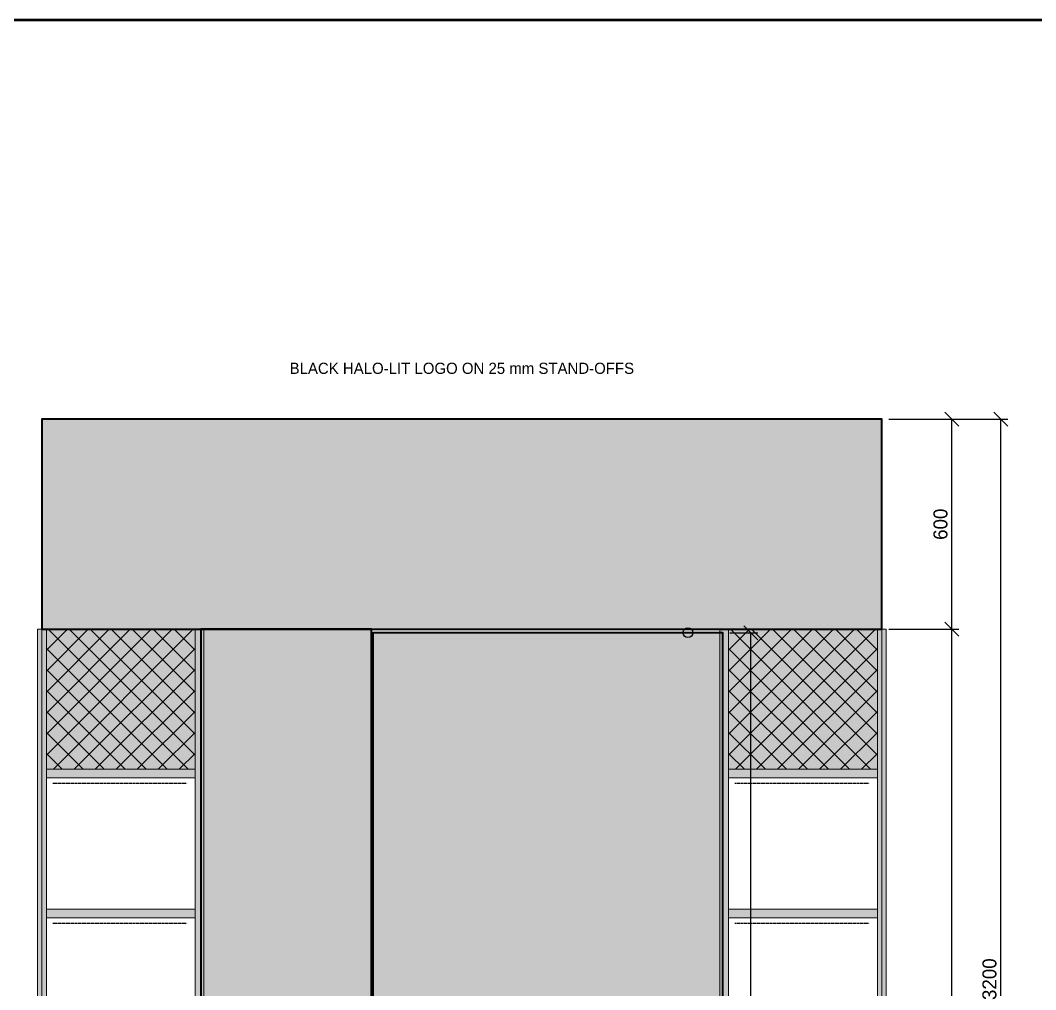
# Model space of a CAD drawing. Header units: millimetres. Extents: x 200 to 8200, y 200 to 5740.
# Drawn here: x 2238 to 5140, y 2970 to 5740 of the extents above; entities that cross this region are included whole.
import ezdxf
from ezdxf.enums import TextEntityAlignment as Align

# ---------------------------------------------------------------- set-up
doc = ezdxf.new("R2010")
doc.units = ezdxf.units.MM
doc.header["$LTSCALE"] = 10
doc.linetypes.add('DOT', pattern=[0.508, 0, -0.508])
for name, color, linetype in [('A-DIMS', 4, 'Continuous'), ('A-FURN', 7, 'Continuous'), ('A-LOGO', 7, 'Continuous'), ('A-MESH', 7, 'Continuous'), ('A-SHEET', 7, 'Continuous'), ('A-STOREFRONT', 7, 'Continuous'), ('A-TEXT', 7, 'Continuous'), ('A-WALL', 8, 'Continuous'), ('E-LED', 7, 'Continuous')]:
    doc.layers.add(name, color=color, linetype=linetype)
doc.dimstyles.new('BF20', dxfattribs={"dimtxt": 40, "dimasz": 30, "dimexe": 20, "dimexo": 20, "dimgap": 12, "dimtad": 1, "dimdec": 0, "dimtsz": 20, "dimcen": 2.5, "dimazin": 3, "dimtfac": 1, "dimtmove": 0, "dimatfit": 3})

msp = doc.modelspace()

# ---------------------------------------------------------------- hatches: boundary and pattern name
at = {"layer": 'A-FURN'}
for points in [[(2287.5, 1400), (2312.5, 1400), (2312.5, 4000), (2287.5, 4000)], [(2737.5, 1400), (2762.5, 1400), (2762.5, 4000), (2737.5, 4000)], [(4237.5, 1400), (4262.5, 1400), (4262.5, 4000), (4237.5, 4000)], [(4687.5, 1400), (4712.5, 1400), (4712.5, 4000), (4687.5, 4000)], [(2312.5, 3575), (2737.5, 3575), (2737.5, 3600), (2312.5, 3600)], [(4262.5, 3575), (4687.5, 3575), (4687.5, 3600), (4262.5, 3600)], [(2312.5, 3175), (2737.5, 3175), (2737.5, 3200), (2312.5, 3200)], [(4262.5, 3175), (4687.5, 3175), (4687.5, 3200), (4262.5, 3200)]]:
    msp.add_hatch(color=8, dxfattribs=at).paths.add_polyline_path(points)
at = {"layer": 'A-LOGO'}
h = msp.add_hatch(color=7, dxfattribs=at)
h.paths.add_polyline_path([(3491.2, 4525.2), (3490.4, 4524.9), (3489.6, 4524.5), (3488.7, 4524.1), (3487.8, 4523.7), (3486.9, 4523.2), (3486.1, 4522.8), (3485.3, 4522.3), (3484.7, 4521.9), (3483.5, 4521), (3482.3, 4520), (3481.1, 4518.9), (3480, 4517.8), (3479, 4516.8), (3478.3, 4515.8), (3477.8, 4515), (3477.6, 4514.5), (3478, 4514.3), (3479.2, 4514.2), (3481.2, 4514.1), (3483.8, 4514), (3487.2, 4513.9), (3491.1, 4513.9), (3495.7, 4513.8), (3500.9, 4513.8), (3507.5, 4513.8), (3512.8, 4513.8), (3516.8, 4513.9), (3519.8, 4514), (3521.9, 4514.1), (3523.2, 4514.3), (3523.9, 4514.5), (3524.1, 4514.8), (3524, 4515.1), (3523.8, 4515.5), (3523.4, 4516), (3522.8, 4516.7), (3522.2, 4517.4), (3521.5, 4518.1), (3520.6, 4518.9), (3519.8, 4519.7), (3518.6, 4520.8), (3517.5, 4521.7), (3516.4, 4522.5), (3515.4, 4523.2), (3514.3, 4523.7), (3513.3, 4524.2), (3512.1, 4524.7), (3510.9, 4525.1), (3508.6, 4525.7), (3506.1, 4526.1), (3503.4, 4526.4), (3500.8, 4526.5), (3498.1, 4526.4), (3495.6, 4526.2), (3493.3, 4525.8), (3491.2, 4525.2)])
h.paths.add_polyline_path([(3464.5, 4506.6), (3463.7, 4506.2), (3463.1, 4505.5), (3462.6, 4504.8), (3462.1, 4503.9), (3461.9, 4503), (3461.8, 4502.1), (3461.8, 4501.2), (3462, 4500.4), (3462.3, 4499.8), (3462.7, 4498.8), (3463.4, 4497.4), (3464.2, 4495.7), (3465.1, 4493.7), (3466.1, 4491.6), (3467.3, 4489.3), (3468.4, 4486.9), (3469.6, 4484.5), (3470.6, 4482.2), (3471.6, 4480.2), (3472.4, 4478.3), (3473.1, 4476.8), (3473.7, 4475.6), (3474, 4474.7), (3474.1, 4474.4), (3474.1, 4474.2), (3474.2, 4474), (3474.4, 4473.7), (3474.5, 4473.4), (3474.7, 4473.2), (3475, 4472.8), (3475.2, 4472.5), (3475.5, 4472.2), (3476.1, 4471.8), (3476.8, 4471.5), (3478, 4471.2), (3479.9, 4471), (3482.7, 4470.9), (3486.8, 4470.9), (3492.3, 4470.8), (3499.4, 4470.8), (3504.8, 4470.8), (3509.5, 4470.9), (3513.5, 4470.9), (3516.8, 4471), (3519.5, 4471.1), (3521.5, 4471.3), (3522.9, 4471.4), (3523.7, 4471.6), (3524.1, 4471.9), (3524.5, 4472.2), (3525, 4472.7), (3525.4, 4473.2), (3525.8, 4473.8), (3526.2, 4474.5), (3526.6, 4475.2), (3527, 4476), (3527.4, 4477), (3528, 4478.3), (3528.7, 4479.8), (3529.6, 4481.6), (3530.6, 4483.6), (3531.6, 4485.7), (3532.7, 4487.9), (3533.7, 4490.1), (3535.6, 4493.8), (3537, 4496.9), (3537.9, 4499.3), (3538.5, 4501.3), (3538.8, 4502.9), (3538.7, 4504.1), (3538.2, 4505.2), (3537.5, 4506.1), (3537, 4506.5), (3536, 4506.9), (3534.4, 4507.1), (3531.6, 4507.3), (3527.2, 4507.4), (3521, 4507.4), (3512.4, 4507.4), (3501.1, 4507.4), (3492.9, 4507.4), (3485.8, 4507.4), (3479.6, 4507.3), (3474.5, 4507.2), (3470.4, 4507.1), (3467.4, 4507), (3465.4, 4506.8), (3464.5, 4506.6)])
h.paths.add_polyline_path([(3481.4, 4462.4), (3479.5, 4460.9), (3478.2, 4459), (3477.3, 4457), (3477, 4454.8), (3477.2, 4452.6), (3477.9, 4450.6), (3479.2, 4448.8), (3480.9, 4447.5), (3483.2, 4447.1), (3487.7, 4446.7), (3493.6, 4446.6), (3500.2, 4446.5), (3506.8, 4446.6), (3512.7, 4446.8), (3517.2, 4447.1), (3519.5, 4447.6), (3521.2, 4448.8), (3522.4, 4450.5), (3523.1, 4452.4), (3523.4, 4454.4), (3523.1, 4456.6), (3522.4, 4458.7), (3521.2, 4460.6), (3519.5, 4462.3), (3518.8, 4462.8), (3518, 4463.1), (3517, 4463.4), (3515.4, 4463.6), (3513.2, 4463.7), (3510.1, 4463.8), (3506, 4463.8), (3500.6, 4463.8), (3495.4, 4463.8), (3491.3, 4463.7), (3488.2, 4463.7), (3485.9, 4463.6), (3484.3, 4463.4), (3483.1, 4463.2), (3482.1, 4462.8), (3481.4, 4462.4)])
h.paths.add_polyline_path([(3483.6, 4438.7), (3475.1, 4437.3), (3466.9, 4435.5), (3459, 4433.3), (3451.4, 4430.7), (3444, 4427.7), (3436.9, 4424.3), (3429.8, 4420.3), (3422.9, 4415.9), (3414.1, 4409.5), (3406, 4402.4), (3398.5, 4394.7), (3391.6, 4386.5), (3385.5, 4377.8), (3380.1, 4368.5), (3375.5, 4358.9), (3371.6, 4348.8), (3370.4, 4345.1), (3369.5, 4342.4), (3369.2, 4340.5), (3369.5, 4339.4), (3370.6, 4338.7), (3372.5, 4338.5), (3375.4, 4338.5), (3379.4, 4338.6), (3389.7, 4338.7), (3391.8, 4344.4), (3396.6, 4355.7), (3402.5, 4366.3), (3409.5, 4376), (3417.5, 4384.9), (3426.4, 4393), (3436.3, 4400.1), (3447, 4406.2), (3458.6, 4411.3), (3459.9, 4411.8), (3461.1, 4412.2), (3462.3, 4412.7), (3463.5, 4413.1), (3464.5, 4413.4), (3465.5, 4413.7), (3466.2, 4413.9), (3466.8, 4414.1), (3469, 4414.5), (3468.4, 4410.5), (3467.4, 4405.9), (3465.9, 4400.7), (3463.9, 4395.1), (3461.5, 4389.3), (3458.8, 4383.5), (3455.9, 4377.9), (3452.8, 4372.7), (3449.7, 4367.9), (3444, 4360.7), (3437.6, 4353.8), (3430.7, 4347.4), (3423.3, 4341.5), (3415.5, 4336.2), (3407.3, 4331.5), (3398.9, 4327.5), (3390.3, 4324.3), (3388.7, 4323.8), (3386.9, 4323.3), (3384.9, 4322.8), (3382.8, 4322.3), (3380.5, 4321.8), (3378.3, 4321.3), (3376.1, 4320.9), (3374.1, 4320.5), (3364.6, 4318.9), (3364.2, 4309.6), (3364.1, 4307.7), (3364.1, 4305.9), (3364.1, 4304.3), (3364.1, 4302.8), (3364.1, 4301.6), (3364.1, 4300.6), (3364.1, 4300), (3364.2, 4299.7), (3364.5, 4299.5), (3365, 4299.4), (3365.9, 4299.1), (3367, 4298.9), (3368.4, 4298.6), (3369.9, 4298.3), (3371.6, 4298), (3373.4, 4297.7), (3382.2, 4295.8), (3390.9, 4293.3), (3399.2, 4290.1), (3407.4, 4286.3), (3415.2, 4281.8), (3422.7, 4276.6), (3429.9, 4270.9), (3436.8, 4264.4), (3441.3, 4259.7), (3445.5, 4254.9), (3449.3, 4249.9), (3452.7, 4244.8), (3455.9, 4239.5), (3458.7, 4234.1), (3461.2, 4228.4), (3463.4, 4222.5), (3464.8, 4218.4), (3465.9, 4214.5), (3466.9, 4210.7), (3467.7, 4207.3), (3468.2, 4204.5), (3468.4, 4202.3), (3468.3, 4200.8), (3467.9, 4200.3), (3466.9, 4200.5), (3465.3, 4201), (3463.1, 4201.7), (3460.6, 4202.7), (3457.9, 4203.8), (3455, 4204.9), (3452.2, 4206.2), (3449.6, 4207.4), (3445.1, 4209.6), (3441, 4211.9), (3437.1, 4214.2), (3433.4, 4216.7), (3429.8, 4219.5), (3426.2, 4222.5), (3422.5, 4225.8), (3418.8, 4229.5), (3414.1, 4234.4), (3409.9, 4239.3), (3406, 4244.3), (3402.6, 4249.5), (3399.4, 4254.8), (3396.6, 4260.4), (3394, 4266.3), (3391.7, 4272.6), (3389.5, 4279), (3385.5, 4279.4), (3384.5, 4279.5), (3383.4, 4279.6), (3382.1, 4279.6), (3380.7, 4279.6), (3379.3, 4279.6), (3377.8, 4279.6), (3376.3, 4279.5), (3374.9, 4279.4), (3373.1, 4279.3), (3371.6, 4279.2), (3370.5, 4279), (3369.7, 4278.9), (3369.1, 4278.7), (3368.8, 4278.5), (3368.7, 4278.2), (3368.7, 4277.9), (3368.8, 4277.6), (3369, 4277.1), (3369.1, 4276.5), (3369.3, 4275.7), (3369.5, 4274.9), (3369.7, 4274), (3370, 4273.1), (3370.2, 4272.2), (3371.3, 4268.2), (3372.8, 4263.8), (3374.6, 4259.2), (3376.6, 4254.3), (3378.8, 4249.6), (3381.1, 4245), (3383.4, 4240.7), (3385.7, 4236.9), (3393.3, 4226.3), (3402, 4216.5), (3411.7, 4207.5), (3422.2, 4199.5), (3433.4, 4192.5), (3445.3, 4186.5), (3457.8, 4181.8), (3470.6, 4178.2), (3474.2, 4177.5), (3477.7, 4176.9), (3481.1, 4176.4), (3484.1, 4176), (3486.7, 4175.8), (3488.8, 4175.7), (3490.2, 4175.9), (3490.9, 4176.2), (3491.1, 4177.6), (3491.2, 4180.4), (3491.1, 4184.4), (3490.8, 4189.1), (3490.5, 4194.1), (3490, 4199.1), (3489.5, 4203.7), (3488.9, 4207.6), (3486.9, 4217.2), (3484.2, 4226.6), (3480.7, 4236), (3476.6, 4245), (3471.9, 4253.8), (3466.7, 4262.1), (3460.9, 4269.9), (3454.6, 4277.1), (3452.4, 4279.4), (3449.8, 4281.8), (3447.1, 4284.3), (3444.1, 4286.8), (3440.9, 4289.3), (3437.7, 4291.8), (3434.4, 4294.2), (3431.1, 4296.5), (3428.9, 4297.9), (3426.1, 4299.5), (3422.9, 4301.3), (3419.5, 4303.1), (3416.2, 4304.8), (3413.1, 4306.3), (3410.4, 4307.6), (3408.2, 4308.4), (3407.8, 4308.6), (3407.5, 4308.7), (3407.3, 4308.9), (3407.3, 4309), (3407.4, 4309.1), (3407.6, 4309.3), (3408, 4309.5), (3408.6, 4309.7), (3415.3, 4312.7), (3421.7, 4316), (3427.8, 4319.6), (3433.7, 4323.4), (3439.4, 4327.5), (3444.9, 4332), (3450.3, 4336.9), (3455.6, 4342.2), (3463.6, 4351.3), (3470.6, 4361.1), (3476.7, 4371.4), (3481.7, 4382.3), (3485.7, 4393.6), (3488.6, 4405.3), (3490.5, 4417.4), (3491.2, 4429.7), (3491.4, 4438.8), (3488.6, 4438.9), (3487.9, 4438.9), (3487.3, 4438.9), (3486.6, 4438.9), (3485.9, 4438.8), (3485.3, 4438.8), (3484.7, 4438.8), (3484.1, 4438.7), (3483.6, 4438.7)])
h.paths.add_polyline_path([(3508.9, 4438), (3508.7, 4436.7), (3508.6, 4434.2), (3508.7, 4430.8), (3508.9, 4427), (3509.2, 4422.8), (3509.5, 4418.7), (3510, 4414.9), (3510.4, 4411.7), (3514, 4395.7), (3519.3, 4380.6), (3526.3, 4366.4), (3534.9, 4353.2), (3545, 4341.2), (3556.5, 4330.4), (3569.4, 4321), (3583.5, 4313), (3585, 4312.3), (3586.4, 4311.5), (3587.7, 4310.9), (3588.7, 4310.3), (3589.6, 4309.7), (3590.2, 4309.3), (3590.5, 4309), (3590.6, 4308.8), (3590.4, 4308.7), (3590, 4308.5), (3589.6, 4308.3), (3589, 4308), (3588.4, 4307.7), (3587.7, 4307.4), (3586.9, 4307.1), (3586.1, 4306.7), (3583.6, 4305.6), (3580.6, 4304.1), (3577.4, 4302.3), (3573.9, 4300.4), (3570.5, 4298.3), (3567.1, 4296.2), (3563.9, 4294.1), (3561.1, 4292.1), (3556.5, 4288.5), (3551.8, 4284.4), (3547.3, 4280), (3542.8, 4275.3), (3538.5, 4270.4), (3534.5, 4265.4), (3530.8, 4260.2), (3527.4, 4255.1), (3523, 4247.3), (3519.1, 4238.9), (3515.7, 4230), (3512.9, 4220.9), (3510.7, 4211.6), (3509.1, 4202.4), (3508.2, 4193.2), (3508.1, 4184.4), (3508.3, 4176), (3513.4, 4176.1), (3517.8, 4176.4), (3522.7, 4177), (3528, 4178), (3533.5, 4179.4), (3539.1, 4181), (3544.7, 4182.8), (3550.2, 4184.9), (3555.5, 4187.2), (3561.1, 4190), (3566.5, 4192.9), (3571.6, 4195.9), (3576.6, 4199.2), (3581.4, 4202.7), (3586, 4206.4), (3590.5, 4210.4), (3595, 4214.7), (3600.5, 4220.4), (3605.4, 4226), (3609.8, 4231.6), (3613.8, 4237.3), (3617.3, 4243.1), (3620.5, 4249.1), (3623.4, 4255.5), (3626, 4262.3), (3627.3, 4265.9), (3628.4, 4269.1), (3629.3, 4271.9), (3629.9, 4274.2), (3630.3, 4276.1), (3630.5, 4277.6), (3630.5, 4278.6), (3630.3, 4279.1), (3629.2, 4279.4), (3627, 4279.7), (3623.9, 4279.8), (3620.5, 4279.9), (3617, 4279.9), (3613.9, 4279.8), (3611.5, 4279.7), (3610.4, 4279.4), (3610.2, 4279.2), (3609.9, 4278.7), (3609.6, 4278.1), (3609.2, 4277.3), (3608.8, 4276.3), (3608.4, 4275.2), (3608, 4274.1), (3607.6, 4272.9), (3603.7, 4262.8), (3598.7, 4253.1), (3592.6, 4243.8), (3585.6, 4235.1), (3577.8, 4227), (3569.3, 4219.7), (3560.1, 4213.2), (3550.4, 4207.8), (3547.5, 4206.4), (3544.3, 4205), (3541, 4203.7), (3537.9, 4202.5), (3535, 4201.5), (3532.6, 4200.7), (3531, 4200.3), (3530.2, 4200.4), (3530.1, 4201.1), (3530.3, 4202.6), (3530.6, 4204.9), (3531.1, 4207.6), (3531.8, 4210.6), (3532.5, 4213.6), (3533.3, 4216.6), (3534.1, 4219.3), (3538.1, 4230.1), (3543.2, 4240.4), (3549.3, 4250.1), (3556.3, 4259), (3564.2, 4267.3), (3573, 4274.8), (3582.5, 4281.4), (3592.9, 4287.2), (3597.1, 4289.2), (3601.2, 4291), (3605.4, 4292.6), (3609.6, 4294), (3613.9, 4295.3), (3618.3, 4296.4), (3622.9, 4297.3), (3627.7, 4298.2), (3635.1, 4299.3), (3635.3, 4308.5), (3635.3, 4310.3), (3635.3, 4312.1), (3635.3, 4313.7), (3635.2, 4315.2), (3635.2, 4316.4), (3635.1, 4317.4), (3635, 4318.1), (3634.9, 4318.5), (3634.6, 4318.6), (3634.1, 4318.9), (3633.4, 4319.1), (3632.4, 4319.4), (3631.3, 4319.6), (3630.1, 4319.9), (3628.7, 4320.1), (3627.3, 4320.4), (3614.5, 4323), (3602.3, 4327.1), (3590.7, 4332.4), (3579.8, 4339), (3569.6, 4346.8), (3560.2, 4355.7), (3551.8, 4365.8), (3544.3, 4376.9), (3542.3, 4380.5), (3540.3, 4384.7), (3538.4, 4389.3), (3536.5, 4394.2), (3534.8, 4399), (3533.4, 4403.7), (3532.3, 4408), (3531.6, 4411.8), (3531.5, 4412.9), (3531.6, 4413.7), (3531.9, 4414.2), (3532.4, 4414.4), (3533.3, 4414.4), (3534.5, 4414.2), (3536.2, 4413.7), (3538.4, 4413), (3546.3, 4409.9), (3554.1, 4406.2), (3561.7, 4401.7), (3569, 4396.7), (3576, 4391.1), (3582.6, 4385), (3588.7, 4378.4), (3594.2, 4371.5), (3595.8, 4369.1), (3597.7, 4366), (3599.7, 4362.3), (3601.7, 4358.4), (3603.7, 4354.4), (3605.5, 4350.6), (3606.9, 4347.1), (3608, 4344.1), (3608.4, 4343.2), (3608.7, 4342.3), (3609, 4341.4), (3609.4, 4340.7), (3609.7, 4340), (3609.9, 4339.5), (3610.2, 4339.1), (3610.4, 4338.9), (3611.5, 4338.7), (3613.9, 4338.5), (3617.1, 4338.4), (3620.8, 4338.4), (3624.4, 4338.4), (3627.5, 4338.5), (3629.8, 4338.7), (3630.7, 4338.9), (3630.8, 4339.5), (3630.6, 4340.7), (3630.2, 4342.3), (3629.7, 4344.4), (3629, 4346.7), (3628.2, 4349.2), (3627.3, 4351.8), (3626.4, 4354.4), (3620.9, 4367.1), (3614.2, 4378.9), (3606.3, 4389.9), (3597.4, 4399.9), (3587.4, 4409), (3576.4, 4417), (3564.5, 4424), (3551.6, 4429.9), (3548, 4431.3), (3544.6, 4432.5), (3541.4, 4433.6), (3538.2, 4434.5), (3534.9, 4435.4), (3531.5, 4436.2), (3527.8, 4437), (3523.8, 4437.7), (3520.4, 4438.3), (3517.5, 4438.7), (3515, 4439), (3513, 4439.1), (3511.3, 4439.1), (3510.1, 4438.9), (3509.3, 4438.5), (3508.9, 4438)])
h.paths.add_polyline_path([(3107.5, 4155.5), (3101.4, 4153.8), (3095.8, 4151.4), (3090.6, 4148.3), (3086, 4144.7), (3082, 4140.5), (3078.7, 4135.9), (3076.1, 4130.9), (3074.2, 4125.5), (3073.4, 4121.1), (3072.9, 4116.8), (3072.9, 4112.4), (3073.3, 4108.1), (3074.1, 4104), (3075.3, 4100), (3076.8, 4096.3), (3078.8, 4092.9), (3083.6, 4086.6), (3089.2, 4081.6), (3095.4, 4077.7), (3102.1, 4075.1), (3109.1, 4073.8), (3116.3, 4073.8), (3123.5, 4075.2), (3130.6, 4077.9), (3133.6, 4079.6), (3136.6, 4081.7), (3139.5, 4084.1), (3142.4, 4086.7), (3145, 4089.5), (3147.4, 4092.4), (3149.4, 4095.3), (3151, 4098.2), (3153, 4102.7), (3154.4, 4107.2), (3155.3, 4111.7), (3155.6, 4116.1), (3155.4, 4120.6), (3154.6, 4125), (3153.3, 4129.3), (3151.5, 4133.7), (3149.2, 4137.8), (3146.5, 4141.5), (3143.4, 4144.9), (3140, 4147.9), (3136.2, 4150.5), (3132.1, 4152.6), (3127.7, 4154.3), (3123.1, 4155.5), (3120.9, 4156), (3118.8, 4156.3), (3117, 4156.5), (3115.3, 4156.5), (3113.5, 4156.5), (3111.7, 4156.3), (3109.7, 4155.9), (3107.5, 4155.5)])
h.paths.add_polyline_path([(3238.6, 4156.2), (3238.5, 4155.3), (3238.4, 4152.8), (3238.3, 4149), (3238.3, 4144), (3238.2, 4137.9), (3238.2, 4131), (3238.1, 4123.4), (3238.1, 4115.3), (3238.1, 4074.9), (3240.9, 4074.9), (3243.7, 4074.9), (3243.9, 4101.2), (3244.1, 4127.4), (3259.2, 4112.6), (3262.5, 4109.4), (3266.1, 4106), (3269.8, 4102.4), (3273.5, 4098.7), (3277.1, 4095.2), (3280.6, 4091.8), (3283.7, 4088.7), (3286.5, 4086), (3288.9, 4083.7), (3291.2, 4081.5), (3293.3, 4079.4), (3295.2, 4077.7), (3296.8, 4076.2), (3298.1, 4075.1), (3298.9, 4074.5), (3299.3, 4074.2), (3299.5, 4074.8), (3299.7, 4076.5), (3299.8, 4079.4), (3299.9, 4083.6), (3300, 4089.2), (3300.1, 4096.3), (3300.1, 4104.9), (3300.1, 4115.1), (3300.1, 4156), (3297.5, 4155.8), (3294.8, 4155.6), (3294.5, 4129.2), (3294.1, 4102.7), (3269.4, 4127.1), (3259.6, 4136.7), (3252.1, 4144.1), (3246.8, 4149.3), (3243.1, 4152.8), (3240.8, 4155), (3239.5, 4156), (3238.9, 4156.3), (3238.6, 4156.2)])
h.paths.add_polyline_path([(3514.4, 4144.7), (3513.4, 4142.3), (3512.4, 4140.1), (3511.6, 4138), (3510.8, 4136.2), (3510.2, 4134.7), (3509.7, 4133.5), (3509.4, 4132.7), (3509.3, 4132.4), (3509.3, 4132.1), (3509, 4131.5), (3508.7, 4130.6), (3508.2, 4129.4), (3507.6, 4127.9), (3506.9, 4126.3), (3506.2, 4124.5), (3505.4, 4122.6), (3504.4, 4120.4), (3503.3, 4117.6), (3501.9, 4114.3), (3500.4, 4110.7), (3498.9, 4106.8), (3497.2, 4102.8), (3495.6, 4098.9), (3494, 4095), (3492.6, 4091.3), (3491.1, 4087.8), (3489.9, 4084.6), (3488.7, 4081.8), (3487.8, 4079.4), (3487, 4077.6), (3486.5, 4076.3), (3486.3, 4075.8), (3486.2, 4075.5), (3486.2, 4075.3), (3486.4, 4075.2), (3486.6, 4075.1), (3487, 4075), (3487.5, 4075), (3488.1, 4075), (3488.9, 4075.1), (3491.8, 4075.3), (3495.9, 4085.1), (3496.8, 4087.3), (3497.8, 4089.7), (3498.9, 4092.3), (3500, 4095), (3501.1, 4097.7), (3502.1, 4100.3), (3503.1, 4102.7), (3504, 4104.9), (3506.6, 4111.2), (3508.7, 4116.3), (3510.5, 4120.4), (3511.8, 4123.6), (3512.8, 4125.9), (3513.6, 4127.4), (3514, 4128.2), (3514.3, 4128.5), (3514.4, 4128.4), (3514.5, 4128.4), (3514.6, 4128.2), (3514.8, 4128.1), (3514.9, 4127.9), (3515, 4127.7), (3515.1, 4127.5), (3515.2, 4127.2), (3515.4, 4126.7), (3515.9, 4125.5), (3516.6, 4123.9), (3517.4, 4121.8), (3518.5, 4119.4), (3519.7, 4116.6), (3521, 4113.6), (3522.3, 4110.5), (3523.8, 4107.2), (3525.3, 4103.7), (3526.9, 4100.1), (3528.4, 4096.6), (3529.8, 4093.3), (3531.2, 4090.1), (3532.4, 4087.4), (3533.3, 4085), (3534.7, 4081.8), (3535.8, 4079.3), (3536.7, 4077.5), (3537.4, 4076.3), (3538, 4075.5), (3538.6, 4075.1), (3539.3, 4074.8), (3540.2, 4074.7), (3540.8, 4074.6), (3541.7, 4074.5), (3542.7, 4074.5), (3543.8, 4074.5), (3545.1, 4074.5), (3546.4, 4074.6), (3547.7, 4074.6), (3549, 4074.7), (3551, 4074.8), (3552.5, 4075), (3553.6, 4075.1), (3554.3, 4075.3), (3554.7, 4075.5), (3554.9, 4075.8), (3554.9, 4076.2), (3554.8, 4076.7), (3553, 4081.5), (3549, 4091.3), (3543.6, 4104.2), (3537.4, 4118.5), (3531.3, 4132.6), (3525.9, 4144.8), (3522, 4153.4), (3520.3, 4156.6), (3520, 4156.4), (3519.5, 4155.7), (3518.9, 4154.6), (3518.2, 4153.1), (3517.3, 4151.4), (3516.4, 4149.4), (3515.4, 4147.1), (3514.4, 4144.7)])
h.paths.add_polyline_path([(3589.7, 4155.6), (3588.6, 4155.3), (3587.4, 4155), (3586.1, 4154.5), (3584.7, 4154), (3583.3, 4153.5), (3581.8, 4152.9), (3580.4, 4152.3), (3579.1, 4151.7), (3571.7, 4147), (3565.5, 4141), (3560.7, 4133.9), (3557.5, 4126), (3555.8, 4117.7), (3555.8, 4109.2), (3557.5, 4100.8), (3561.1, 4092.9), (3562.4, 4090.9), (3563.7, 4089.1), (3565, 4087.4), (3566.4, 4085.8), (3568, 4084.4), (3569.6, 4082.9), (3571.5, 4081.6), (3573.5, 4080.2), (3576.1, 4078.5), (3578.6, 4077.2), (3581.1, 4076.1), (3583.5, 4075.3), (3586, 4074.6), (3588.7, 4074.2), (3591.7, 4074), (3594.9, 4073.9), (3597.7, 4073.9), (3600.3, 4074.1), (3602.5, 4074.3), (3604.7, 4074.7), (3606.7, 4075.2), (3608.7, 4075.9), (3610.8, 4076.8), (3613.1, 4077.8), (3615.7, 4079.2), (3615.7, 4077.1), (3615.7, 4076.7), (3615.8, 4076.3), (3615.9, 4075.9), (3616, 4075.6), (3616.1, 4075.3), (3616.2, 4075.1), (3616.4, 4074.9), (3616.6, 4074.8), (3616.9, 4074.7), (3617.5, 4074.7), (3618.3, 4074.7), (3619.2, 4074.7), (3620.4, 4074.7), (3621.6, 4074.7), (3623, 4074.7), (3624.4, 4074.8), (3631.2, 4075.1), (3631, 4095.2), (3630.9, 4115.4), (3625.6, 4115.6), (3624.5, 4115.7), (3623.3, 4115.7), (3622.2, 4115.7), (3621.2, 4115.7), (3620.2, 4115.6), (3619.3, 4115.6), (3618.6, 4115.5), (3618, 4115.4), (3615.7, 4115), (3615.7, 4101.1), (3615.7, 4087.1), (3613.8, 4086.2), (3613.3, 4086), (3612.5, 4085.8), (3611.6, 4085.6), (3610.6, 4085.4), (3609.5, 4085.3), (3608.3, 4085.1), (3607, 4085), (3605.7, 4084.9), (3603.3, 4084.9), (3600.9, 4085), (3598.6, 4085.3), (3596.3, 4085.8), (3594.1, 4086.4), (3591.9, 4087.3), (3589.6, 4088.4), (3587.2, 4089.6), (3582.4, 4092.9), (3578, 4096.8), (3574.2, 4101.2), (3570.8, 4106), (3568.2, 4111), (3566.3, 4116.1), (3565.3, 4121.2), (3565.2, 4126), (3565.4, 4128.1), (3565.9, 4130.3), (3566.6, 4132.5), (3567.5, 4134.6), (3568.4, 4136.6), (3569.5, 4138.4), (3570.6, 4139.9), (3571.8, 4141.2), (3575.7, 4144), (3579.9, 4146), (3584.4, 4147.1), (3589, 4147.3), (3593.7, 4146.7), (3598.6, 4145.1), (3603.6, 4142.7), (3608.5, 4139.4), (3609.5, 4138.6), (3610.4, 4137.9), (3611.4, 4137), (3612.3, 4136.2), (3613.2, 4135.4), (3614, 4134.6), (3614.6, 4133.9), (3615.2, 4133.3), (3615.6, 4132.8), (3616.1, 4132.2), (3616.5, 4131.8), (3616.9, 4131.4), (3617.3, 4131), (3617.6, 4130.8), (3617.8, 4130.6), (3618, 4130.6), (3618.8, 4130.9), (3620.1, 4131.9), (3621.8, 4133.3), (3623.8, 4135), (3625.7, 4136.7), (3627.3, 4138.2), (3628.5, 4139.5), (3629, 4140.2), (3628.7, 4141), (3627.9, 4142.2), (3626.6, 4143.6), (3624.8, 4145.3), (3622.9, 4147), (3620.8, 4148.7), (3618.7, 4150.1), (3616.8, 4151.3), (3613.6, 4152.9), (3610.3, 4154.2), (3606.8, 4155.2), (3603.4, 4155.9), (3599.8, 4156.3), (3596.4, 4156.4), (3593, 4156.1), (3589.7, 4155.6)])
h.paths.add_polyline_path([(3739.1, 4144.7), (3738.1, 4142.3), (3737.2, 4140.1), (3736.3, 4138), (3735.5, 4136.2), (3734.9, 4134.6), (3734.5, 4133.4), (3734.2, 4132.6), (3734.1, 4132.3), (3734, 4132.1), (3734, 4131.8), (3733.8, 4131.5), (3733.7, 4131), (3733.5, 4130.6), (3733.2, 4130), (3733, 4129.4), (3732.7, 4128.9), (3732.1, 4127.6), (3731.2, 4125.6), (3730.1, 4122.9), (3728.5, 4119.3), (3726.6, 4114.7), (3724.2, 4109.1), (3721.3, 4102.2), (3717.9, 4093.9), (3717.1, 4092.1), (3716.3, 4090.1), (3715.5, 4088.2), (3714.7, 4086.3), (3713.9, 4084.5), (3713.2, 4082.9), (3712.6, 4081.5), (3712.1, 4080.3), (3711.7, 4079.3), (3711.4, 4078.4), (3711, 4077.6), (3710.7, 4076.8), (3710.5, 4076.2), (3710.3, 4075.7), (3710.2, 4075.3), (3710.1, 4075.2), (3710.2, 4075.1), (3710.3, 4075.1), (3710.6, 4075), (3711, 4075), (3711.4, 4075), (3711.9, 4075), (3712.4, 4075), (3713, 4075.1), (3715.9, 4075.3), (3718.5, 4081.6), (3722, 4089.9), (3724.9, 4096.9), (3727.4, 4102.8), (3729.5, 4107.8), (3731.2, 4111.8), (3732.6, 4115.1), (3733.8, 4117.8), (3734.8, 4120), (3735.3, 4121.2), (3735.8, 4122.5), (3736.3, 4123.6), (3736.8, 4124.7), (3737.2, 4125.7), (3737.5, 4126.5), (3737.8, 4127.2), (3737.9, 4127.7), (3738, 4128), (3738.2, 4128.2), (3738.3, 4128.5), (3738.5, 4128.6), (3738.6, 4128.8), (3738.8, 4128.8), (3738.9, 4128.8), (3739, 4128.7), (3739.3, 4128.3), (3739.7, 4127.4), (3740.3, 4126.1), (3741.1, 4124.3), (3742.1, 4122.3), (3743.1, 4120), (3744.2, 4117.4), (3745.3, 4114.7), (3750.3, 4103.1), (3754.2, 4094), (3757.3, 4087), (3759.5, 4081.9), (3761.2, 4078.4), (3762.4, 4076.3), (3763.2, 4075.1), (3763.7, 4074.7), (3765.1, 4074.5), (3767.3, 4074.5), (3769.9, 4074.6), (3772.7, 4074.8), (3775.4, 4075), (3777.7, 4075.3), (3779.3, 4075.6), (3779.8, 4075.9), (3779.8, 4076.2), (3779.6, 4076.6), (3779.4, 4077.3), (3779.1, 4078.1), (3778.7, 4079), (3778.3, 4080.1), (3777.8, 4081.2), (3777.3, 4082.3), (3776.7, 4083.7), (3775.9, 4085.5), (3775, 4087.6), (3774, 4090), (3772.9, 4092.6), (3771.8, 4095.3), (3770.6, 4098), (3769.5, 4100.6), (3765, 4111.3), (3760.7, 4121.4), (3756.6, 4130.9), (3753, 4139.2), (3749.8, 4146.2), (3747.4, 4151.7), (3745.7, 4155.1), (3744.9, 4156.4), (3744.6, 4156.2), (3744.2, 4155.6), (3743.6, 4154.5), (3742.9, 4153.1), (3742.1, 4151.4), (3741.1, 4149.4), (3740.2, 4147.1), (3739.1, 4144.7)])
h.paths.add_polyline_path([(3896.6, 4156), (3888.9, 4153.9), (3881.8, 4150.7), (3875.6, 4146.4), (3870.3, 4141.3), (3866, 4135.3), (3862.8, 4128.6), (3860.8, 4121.4), (3860.1, 4113.7), (3860.7, 4106.7), (3862.4, 4100.1), (3865.1, 4094), (3868.8, 4088.6), (3873.4, 4083.8), (3878.8, 4079.8), (3885, 4076.7), (3891.9, 4074.4), (3894.2, 4074), (3896.8, 4073.8), (3899.5, 4073.7), (3902.3, 4073.7), (3905.2, 4074), (3907.9, 4074.4), (3910.6, 4074.9), (3913, 4075.6), (3915.3, 4076.5), (3917.7, 4077.6), (3920.1, 4078.9), (3922.6, 4080.3), (3924.9, 4081.8), (3927.1, 4083.5), (3929.1, 4085.2), (3930.9, 4086.9), (3934.4, 4090.4), (3932.9, 4091.9), (3931.4, 4093.4), (3928.6, 4091.2), (3928, 4090.7), (3927.2, 4090.2), (3926.3, 4089.6), (3925.4, 4089.1), (3924.5, 4088.5), (3923.5, 4088), (3922.6, 4087.5), (3921.7, 4087.1), (3920.4, 4086.5), (3919.3, 4086), (3918.2, 4085.7), (3917, 4085.5), (3915.8, 4085.3), (3914.2, 4085.2), (3912.4, 4085.2), (3910.2, 4085.1), (3907.9, 4085.2), (3906, 4085.2), (3904.5, 4085.3), (3903.1, 4085.5), (3901.9, 4085.8), (3900.6, 4086.2), (3899.2, 4086.7), (3897.5, 4087.4), (3890.4, 4091.3), (3884.2, 4096.3), (3878.9, 4102), (3874.8, 4108.4), (3872, 4115.1), (3870.6, 4121.9), (3870.7, 4128.5), (3872.5, 4134.7), (3873.9, 4137.3), (3875.6, 4139.7), (3877.5, 4141.8), (3879.7, 4143.5), (3882.2, 4145), (3884.9, 4146.1), (3887.7, 4146.9), (3890.8, 4147.3), (3894, 4147.3), (3897.4, 4146.8), (3900.8, 4145.9), (3904.3, 4144.5), (3907.9, 4142.7), (3911.4, 4140.5), (3914.9, 4137.8), (3918.3, 4134.8), (3923.2, 4130), (3929, 4134.6), (3930.2, 4135.5), (3931.3, 4136.4), (3932.3, 4137.2), (3933.1, 4138), (3933.8, 4138.6), (3934.4, 4139.1), (3934.7, 4139.5), (3934.8, 4139.7), (3934.7, 4139.9), (3934.5, 4140.2), (3934.1, 4140.7), (3933.5, 4141.4), (3932.9, 4142.1), (3932.1, 4142.9), (3931.3, 4143.8), (3930.4, 4144.7), (3928.6, 4146.4), (3926.7, 4148), (3924.7, 4149.5), (3922.5, 4150.8), (3920.3, 4152), (3917.9, 4153.1), (3915.5, 4154.1), (3913, 4154.9), (3911.3, 4155.4), (3909.3, 4155.7), (3907.1, 4156), (3904.8, 4156.2), (3902.5, 4156.3), (3900.4, 4156.3), (3898.4, 4156.2), (3896.6, 4156)])
h.paths.add_polyline_path([(3000.5, 4155.5), (3000.4, 4154.6), (3000.3, 4152.2), (3000.2, 4148.4), (3000.2, 4143.4), (3000.1, 4137.4), (3000, 4130.6), (3000, 4123.1), (3000, 4115.1), (3000, 4075.1), (3014.3, 4074.7), (3020.4, 4074.6), (3026, 4074.6), (3031.1, 4074.7), (3035.6, 4075), (3039.6, 4075.3), (3043, 4075.8), (3045.9, 4076.4), (3048.2, 4077.1), (3051.8, 4078.7), (3055, 4080.6), (3057.8, 4082.8), (3060.1, 4085.3), (3062, 4088.1), (3063.4, 4091.2), (3064.3, 4094.5), (3064.7, 4098), (3064.7, 4100.3), (3064.6, 4102.4), (3064.3, 4104.4), (3063.8, 4106.2), (3063.1, 4107.9), (3062.1, 4109.6), (3061, 4111.2), (3059.6, 4112.9), (3058.4, 4114), (3056.8, 4115.3), (3055.1, 4116.5), (3053.2, 4117.6), (3051.4, 4118.5), (3049.7, 4119.3), (3048.2, 4119.8), (3047, 4120), (3046.4, 4120.1), (3046, 4120.2), (3045.9, 4120.4), (3045.9, 4120.7), (3046.2, 4121), (3046.7, 4121.5), (3047.4, 4121.9), (3048.3, 4122.5), (3048.9, 4122.8), (3049.5, 4123.3), (3050.2, 4123.8), (3050.8, 4124.4), (3051.5, 4125), (3052.2, 4125.6), (3052.7, 4126.3), (3053.3, 4127), (3055.5, 4130.7), (3056.8, 4134.6), (3057, 4138.5), (3056.2, 4142.3), (3054.6, 4145.9), (3052, 4149.1), (3048.6, 4151.8), (3044.4, 4154), (3043.1, 4154.5), (3041.8, 4154.9), (3040.2, 4155.1), (3038.1, 4155.3), (3035.4, 4155.5), (3031.7, 4155.6), (3026.9, 4155.7), (3020.8, 4155.8), (3016.8, 4155.8), (3013.1, 4155.8), (3009.7, 4155.8), (3006.7, 4155.8), (3004.2, 4155.8), (3002.3, 4155.7), (3001, 4155.6), (3000.5, 4155.5)])
h.paths.add_polyline_path([(3166, 4155.5), (3165.9, 4154.6), (3165.8, 4152.1), (3165.8, 4148.4), (3165.7, 4143.4), (3165.6, 4137.4), (3165.6, 4130.6), (3165.6, 4123.1), (3165.6, 4115), (3165.6, 4075.1), (3173.2, 4074.6), (3174.8, 4074.5), (3176.3, 4074.4), (3177.7, 4074.4), (3178.9, 4074.4), (3180, 4074.4), (3180.8, 4074.4), (3181.4, 4074.5), (3181.7, 4074.5), (3181.9, 4074.9), (3182, 4075.7), (3182.2, 4077.1), (3182.3, 4078.9), (3182.4, 4081.2), (3182.4, 4084), (3182.5, 4087.2), (3182.5, 4091), (3182.5, 4094.2), (3182.5, 4097.3), (3182.5, 4100.2), (3182.6, 4102.7), (3182.7, 4104.9), (3182.7, 4106.7), (3182.8, 4107.9), (3182.9, 4108.6), (3183.1, 4109), (3183.2, 4109.4), (3183.5, 4109.7), (3183.9, 4109.9), (3184.4, 4110), (3185.1, 4110.1), (3186, 4110.1), (3187.1, 4110.1), (3188.3, 4110.1), (3189.2, 4110.1), (3190, 4110), (3190.6, 4109.7), (3191.2, 4109.4), (3191.7, 4109), (3192.3, 4108.3), (3193, 4107.5), (3193.5, 4106.7), (3194.4, 4105.3), (3195.4, 4103.5), (3196.6, 4101.2), (3198, 4098.7), (3199.4, 4095.9), (3201, 4093), (3202.5, 4089.9), (3209.9, 4074.9), (3219.1, 4074.9), (3220.9, 4074.9), (3222.6, 4074.9), (3224.2, 4075), (3225.6, 4075), (3226.7, 4075), (3227.5, 4075.1), (3228.1, 4075.1), (3228.2, 4075.2), (3228.1, 4075.5), (3227.7, 4076.4), (3227.1, 4077.7), (3226.3, 4079.4), (3225.3, 4081.5), (3224.2, 4083.9), (3222.9, 4086.5), (3221.6, 4089.3), (3219.3, 4094.1), (3217.2, 4098.2), (3215.3, 4101.6), (3213.6, 4104.5), (3212.1, 4106.8), (3210.6, 4108.6), (3209.3, 4110), (3208, 4111), (3206.1, 4112.2), (3207.9, 4112.8), (3210, 4113.7), (3212, 4114.6), (3214, 4115.6), (3215.9, 4116.6), (3217.5, 4117.6), (3219, 4118.5), (3220.1, 4119.4), (3220.9, 4120.2), (3221.4, 4120.7), (3221.8, 4121.4), (3222.3, 4122.1), (3222.8, 4122.9), (3223.3, 4123.8), (3223.8, 4124.6), (3224.2, 4125.4), (3224.6, 4126.3), (3225.1, 4127.4), (3225.5, 4128.4), (3225.7, 4129.3), (3225.9, 4130.2), (3226, 4131.2), (3226.1, 4132.3), (3226.1, 4133.5), (3226, 4134.9), (3225.4, 4138.6), (3224.5, 4142), (3223, 4144.9), (3221, 4147.5), (3218.6, 4149.8), (3215.6, 4151.7), (3212.2, 4153.3), (3208.2, 4154.5), (3206.5, 4154.9), (3204.7, 4155.3), (3202.8, 4155.5), (3200.5, 4155.7), (3197.7, 4155.8), (3194.3, 4155.9), (3189.9, 4155.9), (3184.6, 4155.9), (3180.9, 4155.9), (3177.5, 4155.9), (3174.4, 4155.9), (3171.7, 4155.8), (3169.4, 4155.7), (3167.6, 4155.6), (3166.5, 4155.6), (3166, 4155.5)])
h.paths.add_polyline_path([(3356.3, 4149.1), (3356.3, 4147), (3356.2, 4143.8), (3356.2, 4139.5), (3356.2, 4134.4), (3356.2, 4128.5), (3356.2, 4122.2), (3356.3, 4115.5), (3356.3, 4108.6), (3356.5, 4075.1), (3362.6, 4074.8), (3363.9, 4074.7), (3365.2, 4074.7), (3366.4, 4074.7), (3367.6, 4074.7), (3368.6, 4074.7), (3369.6, 4074.7), (3370.3, 4074.8), (3370.9, 4074.9), (3373, 4075.3), (3373, 4095.9), (3373, 4100), (3373.1, 4103.9), (3373.1, 4107.4), (3373.2, 4110.5), (3373.2, 4113.1), (3373.3, 4115), (3373.4, 4116.3), (3373.5, 4116.8), (3373.8, 4116.9), (3374.8, 4117), (3376.2, 4117.1), (3378, 4117.2), (3380.2, 4117.3), (3382.7, 4117.5), (3385.5, 4117.6), (3388.4, 4117.7), (3403, 4118.1), (3403, 4120.5), (3403, 4122.8), (3388.2, 4122.8), (3373.5, 4122.8), (3373, 4127.9), (3372.9, 4129.1), (3372.9, 4130.6), (3372.8, 4132.3), (3372.8, 4134.1), (3372.7, 4136.1), (3372.7, 4138), (3372.7, 4140), (3372.8, 4141.8), (3373, 4150.7), (3391.3, 4151), (3396.6, 4151.1), (3400.8, 4151.2), (3404, 4151.3), (3406.4, 4151.5), (3408.1, 4151.7), (3409.2, 4151.9), (3409.9, 4152.2), (3410.2, 4152.5), (3410.4, 4152.7), (3410.5, 4153), (3410.5, 4153.3), (3410.6, 4153.6), (3410.6, 4153.9), (3410.6, 4154.2), (3410.6, 4154.5), (3410.5, 4154.8), (3410.2, 4155.1), (3409.5, 4155.4), (3408.1, 4155.6), (3405.8, 4155.7), (3402.4, 4155.8), (3397.7, 4155.9), (3391.4, 4155.9), (3383.3, 4155.9), (3356.5, 4155.9), (3356.3, 4149.1)])
h.paths.add_polyline_path([(3419.2, 4115.5), (3419.2, 4075.1), (3421.2, 4074.8), (3421.7, 4074.7), (3422.5, 4074.7), (3423.4, 4074.7), (3424.5, 4074.7), (3425.7, 4074.7), (3427, 4074.7), (3428.3, 4074.7), (3429.7, 4074.8), (3436.1, 4075.1), (3436.1, 4092.6), (3436.1, 4110.1), (3440.4, 4110.1), (3441.7, 4110.1), (3442.8, 4110.1), (3443.7, 4110), (3444.4, 4109.8), (3445, 4109.5), (3445.6, 4109.1), (3446.1, 4108.6), (3446.8, 4107.9), (3447.4, 4107.1), (3448.2, 4105.8), (3449.2, 4104), (3450.4, 4101.8), (3451.8, 4099.3), (3453.2, 4096.5), (3454.7, 4093.5), (3456.2, 4090.4), (3463.4, 4075.3), (3466.8, 4074.7), (3468.3, 4074.6), (3470.4, 4074.5), (3472.8, 4074.5), (3475.4, 4074.6), (3477.9, 4074.7), (3479.9, 4074.8), (3481.3, 4075), (3481.9, 4075.2), (3481.7, 4075.5), (3481.4, 4076.4), (3480.8, 4077.7), (3480, 4079.4), (3479, 4081.4), (3477.9, 4083.7), (3476.7, 4086.3), (3475.4, 4089.1), (3473.1, 4094), (3471.1, 4098.1), (3469.3, 4101.4), (3467.9, 4104.1), (3466.5, 4106.2), (3465.3, 4107.9), (3464.1, 4109.3), (3462.8, 4110.4), (3462.2, 4111), (3461.7, 4111.4), (3461.4, 4111.8), (3461.2, 4112), (3461.2, 4112.2), (3461.3, 4112.4), (3461.5, 4112.6), (3461.9, 4112.7), (3466.1, 4114.4), (3469.8, 4116.4), (3472.9, 4118.7), (3475.3, 4121.2), (3477.3, 4124.1), (3478.7, 4127.2), (3479.5, 4130.7), (3479.7, 4134.4), (3479.4, 4138.1), (3478.3, 4141.6), (3476.5, 4144.8), (3474.1, 4147.7), (3471.1, 4150.3), (3467.6, 4152.4), (3463.7, 4154.1), (3459.3, 4155.2), (3458.2, 4155.4), (3456.5, 4155.5), (3454.1, 4155.6), (3451.3, 4155.7), (3448.2, 4155.8), (3444.8, 4155.9), (3441.1, 4155.9), (3437.4, 4155.9), (3419.2, 4155.9), (3419.2, 4115.5)])
h.paths.add_polyline_path([(3643.9, 4115.4), (3643.9, 4074.9), (3652.3, 4074.9), (3660.8, 4074.9), (3660.8, 4092.5), (3660.8, 4110.1), (3664.7, 4110.1), (3665.8, 4110.1), (3666.8, 4110.1), (3667.6, 4110), (3668.2, 4109.8), (3668.8, 4109.6), (3669.3, 4109.2), (3669.8, 4108.8), (3670.4, 4108.3), (3671.4, 4106.7), (3673.1, 4103.7), (3675.2, 4099.6), (3677.7, 4094.9), (3680.2, 4089.9), (3682.6, 4085), (3684.5, 4080.8), (3685.9, 4077.6), (3687, 4074.9), (3696.4, 4074.9), (3698.3, 4074.9), (3700.1, 4074.9), (3701.7, 4075), (3703.1, 4075), (3704.3, 4075.1), (3705.1, 4075.1), (3705.7, 4075.2), (3705.9, 4075.3), (3705.7, 4075.6), (3705.3, 4076.6), (3704.6, 4078), (3703.7, 4079.9), (3702.7, 4082.2), (3701.4, 4084.7), (3700.1, 4087.6), (3698.6, 4090.6), (3696.6, 4094.6), (3694.9, 4097.9), (3693.5, 4100.8), (3692.2, 4103.1), (3691, 4105), (3690, 4106.6), (3689, 4107.8), (3688.1, 4108.9), (3684.9, 4112.1), (3690.8, 4115), (3693.1, 4116.2), (3695, 4117.4), (3696.7, 4118.7), (3698.2, 4120.1), (3699.5, 4121.6), (3700.6, 4123.2), (3701.6, 4125), (3702.4, 4127.1), (3703.4, 4130.6), (3703.7, 4134.1), (3703.4, 4137.7), (3702.4, 4141), (3700.9, 4144.2), (3698.9, 4147.1), (3696.4, 4149.6), (3693.4, 4151.6), (3690.8, 4152.8), (3688.3, 4153.8), (3685.7, 4154.6), (3682.6, 4155.2), (3679, 4155.5), (3674.5, 4155.8), (3668.9, 4155.9), (3662, 4155.9), (3643.9, 4155.9), (3643.9, 4115.4)])
h.paths.add_polyline_path([(3787.5, 4154.7), (3787.5, 4153.7), (3787.5, 4151.1), (3787.4, 4147.3), (3787.4, 4142.3), (3787.4, 4136.3), (3787.3, 4129.5), (3787.3, 4122.1), (3787.2, 4114.2), (3787, 4074.9), (3789.8, 4074.9), (3792.5, 4074.9), (3792.5, 4101), (3792.5, 4106.8), (3792.6, 4111.9), (3792.6, 4116.4), (3792.7, 4120.1), (3792.8, 4123.1), (3792.9, 4125.2), (3793.1, 4126.5), (3793.2, 4126.9), (3794, 4126.3), (3796, 4124.4), (3799.5, 4121.1), (3804.6, 4116.2), (3811.4, 4109.6), (3820.2, 4101), (3831.1, 4090.4), (3844.2, 4077.6), (3845.5, 4076.4), (3846.5, 4075.5), (3847.2, 4074.9), (3847.8, 4074.5), (3848.3, 4074.3), (3848.6, 4074.4), (3848.9, 4074.7), (3849.1, 4075.1), (3849.1, 4075.8), (3849.2, 4077.3), (3849.2, 4079.7), (3849.2, 4082.8), (3849.2, 4086.4), (3849.2, 4090.6), (3849.2, 4095.1), (3849.2, 4099.9), (3849.1, 4105.1), (3849.1, 4110.5), (3849.1, 4116), (3849, 4121.6), (3849, 4126.9), (3849, 4131.8), (3848.9, 4136.2), (3848.9, 4139.9), (3848.9, 4155.9), (3846.4, 4155.9), (3844, 4155.9), (3843.8, 4129.2), (3843.6, 4102.4), (3816.2, 4129.2), (3810.7, 4134.5), (3805.6, 4139.6), (3800.9, 4144.1), (3796.7, 4148.1), (3793.3, 4151.3), (3790.6, 4153.8), (3788.9, 4155.4), (3788.2, 4155.9), (3788.1, 4155.9), (3788, 4155.8), (3787.9, 4155.7), (3787.8, 4155.6), (3787.7, 4155.4), (3787.6, 4155.2), (3787.5, 4154.9), (3787.5, 4154.7)])
h.paths.add_polyline_path([(3944, 4115.5), (3944, 4075.1), (3953.3, 4074.7), (3955.6, 4074.6), (3958.4, 4074.5), (3961.7, 4074.5), (3965.4, 4074.4), (3969.3, 4074.4), (3973.3, 4074.4), (3977.4, 4074.4), (3981.3, 4074.4), (4000, 4074.6), (4000, 4077), (4000, 4079.5), (3994.7, 4080), (3993.5, 4080.1), (3991.9, 4080.2), (3990.1, 4080.3), (3988, 4080.3), (3985.9, 4080.3), (3983.7, 4080.3), (3981.5, 4080.2), (3979.4, 4080.1), (3977.3, 4080.1), (3975.2, 4080), (3973.1, 4080), (3971.1, 4080), (3969.2, 4080), (3967.6, 4080), (3966.2, 4080.1), (3965.1, 4080.2), (3960.9, 4080.7), (3961.1, 4098.8), (3961.3, 4116.8), (3977.6, 4117), (3994, 4117.2), (3994, 4119.7), (3994, 4122.1), (3977.6, 4122.3), (3961.3, 4122.5), (3961.1, 4136.7), (3960.9, 4151), (3980.4, 4151.2), (4000, 4151.4), (4000, 4153.5), (4000, 4155.6), (3972, 4155.8), (3944, 4156), (3944, 4115.5)])
h.paths.add_polyline_path([(3018.5, 4150.6), (3020, 4150.7), (3021.9, 4150.8), (3024.2, 4150.7), (3026.6, 4150.6), (3029, 4150.3), (3031.1, 4150), (3032.9, 4149.6), (3034.2, 4149.2), (3035.7, 4148.4), (3036.9, 4147.4), (3038, 4146.4), (3038.9, 4145.1), (3039.6, 4143.7), (3040.2, 4142.2), (3040.5, 4140.5), (3040.7, 4138.6), (3040.8, 4135.7), (3040.4, 4133.2), (3039.8, 4130.8), (3038.8, 4128.8), (3037.5, 4127), (3035.9, 4125.5), (3034, 4124.4), (3031.8, 4123.5), (3031.2, 4123.4), (3030.4, 4123.2), (3029.4, 4123.1), (3028.2, 4123), (3027, 4123), (3025.8, 4122.9), (3024.5, 4122.9), (3023.2, 4123), (3017.3, 4123.2), (3017.1, 4136.7), (3016.9, 4150.2), (3018.5, 4150.6)])
h.paths.add_polyline_path([(3182.8, 4150.1), (3183.2, 4150.5), (3184, 4150.8), (3185.2, 4150.9), (3186.7, 4151), (3188.5, 4150.9), (3190.5, 4150.8), (3192.7, 4150.6), (3195, 4150.2), (3198.7, 4149.2), (3201.9, 4147.5), (3204.6, 4145.2), (3206.7, 4142.5), (3208.2, 4139.3), (3208.9, 4135.8), (3209, 4132.1), (3208.2, 4128.2), (3207.1, 4125.2), (3205.7, 4122.8), (3204, 4120.7), (3201.8, 4119), (3199.3, 4117.7), (3196.4, 4116.8), (3193, 4116.3), (3189.2, 4116.1), (3182.8, 4116.1), (3182.7, 4132.7), (3182.7, 4136), (3182.6, 4139.2), (3182.6, 4142.1), (3182.7, 4144.6), (3182.7, 4146.8), (3182.7, 4148.5), (3182.8, 4149.6), (3182.8, 4150.1)])
h.paths.add_polyline_path([(3437.3, 4150.6), (3438.5, 4150.7), (3440.3, 4150.8), (3442.5, 4150.7), (3445, 4150.5), (3447.4, 4150.2), (3449.7, 4149.9), (3451.6, 4149.6), (3452.9, 4149.2), (3457.1, 4146.6), (3460.1, 4142.9), (3461.9, 4138.5), (3462.6, 4133.7), (3462.2, 4128.9), (3460.6, 4124.5), (3457.8, 4120.6), (3453.8, 4117.8), (3452.9, 4117.4), (3451.9, 4117), (3450.9, 4116.7), (3449.8, 4116.5), (3448.6, 4116.3), (3447.2, 4116.2), (3445.5, 4116.2), (3443.5, 4116.2), (3436.4, 4116.1), (3436.2, 4133.2), (3436.2, 4138.4), (3436.2, 4142.5), (3436.2, 4145.5), (3436.3, 4147.6), (3436.4, 4149.1), (3436.6, 4149.9), (3436.9, 4150.4), (3437.3, 4150.6)])
h.paths.add_polyline_path([(3660.8, 4133.5), (3660.8, 4151.2), (3667.9, 4150.7), (3670.6, 4150.5), (3673, 4150.2), (3675, 4149.8), (3676.7, 4149.3), (3678.2, 4148.6), (3679.6, 4147.8), (3680.8, 4146.8), (3682.1, 4145.6), (3683.1, 4144.4), (3684, 4143.1), (3684.7, 4141.7), (3685.3, 4140.3), (3685.8, 4138.7), (3686.1, 4137), (3686.3, 4135.2), (3686.4, 4133.3), (3686, 4129.3), (3685, 4125.8), (3683.3, 4122.8), (3681, 4120.3), (3678.1, 4118.4), (3674.6, 4116.9), (3670.6, 4116.1), (3666, 4115.8), (3660.8, 4115.8), (3660.8, 4133.5)])
h.paths.add_polyline_path([(3096.1, 4145.8), (3097.2, 4146.3), (3098.2, 4146.7), (3099.2, 4147), (3100.2, 4147.2), (3101.3, 4147.3), (3102.6, 4147.4), (3104.2, 4147.4), (3106.1, 4147.3), (3108.1, 4147.2), (3109.7, 4147.1), (3111.1, 4146.9), (3112.4, 4146.7), (3113.6, 4146.3), (3114.8, 4145.9), (3116.2, 4145.3), (3117.8, 4144.5), (3120.2, 4143.2), (3122.5, 4141.9), (3124.6, 4140.6), (3126.5, 4139.2), (3128.3, 4137.6), (3130.1, 4136), (3131.8, 4134.1), (3133.6, 4132.1), (3137.6, 4126.5), (3140.7, 4120.8), (3142.8, 4114.9), (3143.9, 4109.2), (3144, 4103.7), (3143.1, 4098.6), (3141.2, 4094), (3138.3, 4090.1), (3136.7, 4088.7), (3135, 4087.6), (3133.2, 4086.6), (3131.2, 4085.9), (3129, 4085.4), (3126.6, 4085), (3124, 4084.9), (3121.1, 4085), (3119, 4085.1), (3117.3, 4085.2), (3115.8, 4085.4), (3114.4, 4085.7), (3113.1, 4086.1), (3111.7, 4086.6), (3110.1, 4087.3), (3108.1, 4088.3), (3106.4, 4089.1), (3104.8, 4090), (3103.4, 4090.9), (3102.1, 4091.8), (3100.8, 4092.8), (3099.5, 4093.9), (3098.1, 4095.2), (3096.6, 4096.7), (3093.3, 4100.1), (3090.6, 4103.6), (3088.3, 4107), (3086.5, 4110.4), (3085.2, 4113.9), (3084.2, 4117.5), (3083.7, 4121.3), (3083.5, 4125.3), (3083.5, 4127.1), (3083.6, 4128.6), (3083.7, 4129.9), (3083.8, 4131.1), (3084.1, 4132.2), (3084.3, 4133.2), (3084.7, 4134.2), (3085.2, 4135.3), (3086, 4136.9), (3087, 4138.5), (3088.1, 4139.9), (3089.4, 4141.3), (3090.9, 4142.6), (3092.5, 4143.8), (3094.2, 4144.9), (3096.1, 4145.8)])
h.paths.add_polyline_path([(3017.2, 4117), (3018, 4117.4), (3019.8, 4117.7), (3022.3, 4117.9), (3025.3, 4117.9), (3028.5, 4117.8), (3031.6, 4117.6), (3034.4, 4117.3), (3036.6, 4116.8), (3038.3, 4116.1), (3040, 4115.3), (3041.6, 4114.2), (3043.1, 4112.9), (3044.4, 4111.5), (3045.5, 4110), (3046.4, 4108.5), (3047, 4106.9), (3047.7, 4104), (3048, 4101), (3047.9, 4097.9), (3047.5, 4095), (3046.8, 4092.1), (3045.7, 4089.5), (3044.4, 4087.2), (3042.7, 4085.2), (3041.3, 4083.9), (3039.8, 4082.8), (3038.2, 4082), (3036.4, 4081.4), (3034.3, 4081), (3031.8, 4080.7), (3028.9, 4080.7), (3025.4, 4080.7), (3017.3, 4080.9), (3017.1, 4098.5), (3017, 4102.1), (3017, 4105.4), (3017, 4108.5), (3017, 4111.2), (3017.1, 4113.5), (3017.1, 4115.3), (3017.2, 4116.5), (3017.2, 4117)])
at = {"layer": 'A-MESH'}
for points in [[(2312.5, 3600), (2737.5, 3600), (2737.5, 4000), (2312.5, 4000)], [(4262.5, 3600), (4687.5, 3600), (4687.5, 4000), (4262.5, 4000)]]:
    msp.add_hatch(color=8, dxfattribs=at).paths.add_polyline_path(points)
at = {"layer": 'A-STOREFRONT'}
for points in [[(2754, 1400), (3242, 1400), (3242, 4000), (2754, 4000)], [(3246, 1410), (4246, 1410), (4246, 3990), (3246, 3990)]]:
    msp.add_hatch(color=8, dxfattribs=at).paths.add_polyline_path(points)
at = {"layer": 'A-WALL'}
msp.add_hatch(color=8, dxfattribs=at).paths.add_polyline_path([(2300, 4000), (4700, 4000), (4700, 4600), (2300, 4600)])

# ---------------------------------------------------------------- linework, layer by layer
at = {"layer": 'A-FURN', "linetype": 'CONTINUOUS', "lineweight": 18}
for points in [[(2287.5, 1400), (2312.5, 1400), (2312.5, 4000), (2287.5, 4000)], [(2737.5, 1400), (2762.5, 1400), (2762.5, 4000), (2737.5, 4000)], [(4237.5, 1400), (4262.5, 1400), (4262.5, 4000), (4237.5, 4000)], [(4687.5, 1400), (4712.5, 1400), (4712.5, 4000), (4687.5, 4000)], [(2312.5, 3575), (2737.5, 3575), (2737.5, 3600), (2312.5, 3600)], [(4262.5, 3575), (4687.5, 3575), (4687.5, 3600), (4262.5, 3600)], [(2312.5, 3175), (2737.5, 3175), (2737.5, 3200), (2312.5, 3200)], [(4262.5, 3175), (4687.5, 3175), (4687.5, 3200), (4262.5, 3200)]]:
    msp.add_lwpolyline(points, close=True, dxfattribs=at)
at = {"layer": 'A-MESH', "linetype": 'CONTINUOUS', "lineweight": 18}
for points in [[(2312.5, 3600), (2737.5, 3600), (2737.5, 4000), (2312.5, 4000)], [(4262.5, 3600), (4687.5, 3600), (4687.5, 4000), (4262.5, 4000)]]:
    msp.add_lwpolyline(points, close=True, dxfattribs=at)
at = {"layer": 'A-MESH', "linetype": 'CONTINUOUS', "lineweight": 13}
for points in [[(2312.5, 4000), (2312.5, 4000)], [(2312.5, 3940), (2372.5, 4000)], [(2312.5, 3880), (2432.5, 4000)], [(2312.5, 3820), (2492.5, 4000)], [(2312.5, 3760), (2552.5, 4000)], [(2312.5, 3700), (2612.5, 4000)], [(2312.5, 3640), (2672.5, 4000)], [(2717.5, 3600), (2317.5, 4000)], [(2332.5, 3600), (2732.5, 4000)], [(2737.5, 3640), (2377.5, 4000)], [(2737.5, 3700), (2437.5, 4000)], [(2737.5, 3760), (2497.5, 4000)], [(2737.5, 3820), (2557.5, 4000)], [(2737.5, 3880), (2617.5, 4000)], [(2737.5, 3940), (2677.5, 4000)], [(2737.5, 4000), (2737.5, 4000)], [(4262.5, 4000), (4262.5, 4000)], [(4262.5, 3940), (4322.5, 4000)], [(4262.5, 3880), (4382.5, 4000)], [(4262.5, 3820), (4442.5, 4000)], [(4262.5, 3760), (4502.5, 4000)], [(4262.5, 3700), (4562.5, 4000)], [(4262.5, 3640), (4622.5, 4000)], [(4667.5, 3600), (4267.5, 4000)], [(4282.5, 3600), (4682.5, 4000)], [(4687.5, 3640), (4327.5, 4000)], [(4687.5, 3700), (4387.5, 4000)], [(4687.5, 3760), (4447.5, 4000)], [(4687.5, 3820), (4507.5, 4000)], [(4687.5, 3880), (4567.5, 4000)], [(4687.5, 3940), (4627.5, 4000)], [(4687.5, 4000), (4687.5, 4000)], [(2657.5, 3600), (2312.5, 3945)], [(2392.5, 3600), (2737.5, 3945)], [(4607.5, 3600), (4262.5, 3945)], [(4342.5, 3600), (4687.5, 3945)], [(2597.5, 3600), (2312.5, 3885)], [(2452.5, 3600), (2737.5, 3885)], [(4547.5, 3600), (4262.5, 3885)], [(4402.5, 3600), (4687.5, 3885)], [(2537.5, 3600), (2312.5, 3825)], [(2512.5, 3600), (2737.5, 3825)], [(4487.5, 3600), (4262.5, 3825)], [(4462.5, 3600), (4687.5, 3825)], [(2477.5, 3600), (2312.5, 3765)], [(2572.5, 3600), (2737.5, 3765)], [(4427.5, 3600), (4262.5, 3765)], [(4522.5, 3600), (4687.5, 3765)], [(2417.5, 3600), (2312.5, 3705)], [(2632.5, 3600), (2737.5, 3705)], [(4367.5, 3600), (4262.5, 3705)], [(4582.5, 3600), (4687.5, 3705)], [(2357.5, 3600), (2312.5, 3645)], [(2692.5, 3600), (2737.5, 3645)], [(4307.5, 3600), (4262.5, 3645)], [(4642.5, 3600), (4687.5, 3645)]]:
    msp.add_lwpolyline(points, dxfattribs=at)
at = {"layer": 'A-SHEET', "linetype": 'CONTINUOUS', "lineweight": 50}
msp.add_lwpolyline([(200, 200), (8200, 200), (8200, 5740), (200, 5740)], close=True, dxfattribs=at)
at = {"layer": 'A-STOREFRONT', "linetype": 'CONTINUOUS', "lineweight": 35}
for points in [[(2754, 1400), (3242, 1400), (3242, 4000), (2754, 4000)], [(3246, 1410), (4246, 1410), (4246, 3990), (3246, 3990)]]:
    msp.add_lwpolyline(points, close=True, dxfattribs=at)
at = {"layer": 'A-STOREFRONT'}
msp.add_circle((4146, 3990), 14, dxfattribs=at)
at = {"layer": 'A-WALL', "linetype": 'CONTINUOUS', "lineweight": 35}
msp.add_lwpolyline([(2300, 4000), (4700, 4000), (4700, 4600), (2300, 4600)], close=True, dxfattribs=at)
at = {"layer": 'A-WALL', "linetype": 'CONTINUOUS', "lineweight": 13}
msp.add_lwpolyline([(2300, 1400), (4700, 1400), (4700, 4000), (2300, 4000)], close=True, dxfattribs=at)
at = {"layer": 'E-LED', "linetype": 'DOT', "lineweight": 25}
for points in [[(2332.5, 3560), (2717.5, 3560)], [(4282.5, 3560), (4667.5, 3560)], [(2332.5, 3160), (2717.5, 3160)], [(4282.5, 3160), (4667.5, 3160)]]:
    msp.add_lwpolyline(points, dxfattribs=at)

# ---------------------------------------------------------------- texts
at = {"layer": 'A-TEXT'}
msp.add_text('BLACK HALO-LIT LOGO ON 25 mm STAND-OFFS', height=32, dxfattribs=at).set_placement((3500, 4720), align=Align.BOTTOM_CENTER)

# ---------------------------------------------------------------- dimensions: what is measured, and where the dimension line sits
at = {"layer": 'A-DIMS'}
for base, p1, p2 in [((4900, 4000), (4700, 4000), (4700, 4600)), ((5040, 1400), (4700, 1400), (4700, 4600)), ((4326, 1410), (4246, 1410), (4246, 3990)), ((4900, 1400), (4700, 1400), (4700, 4000))]:
    msp.add_linear_dim(base=base, p1=p1, p2=p2, angle=90, dimstyle='BF20', dxfattribs=at).render()

doc.saveas('drawing.dxf')
